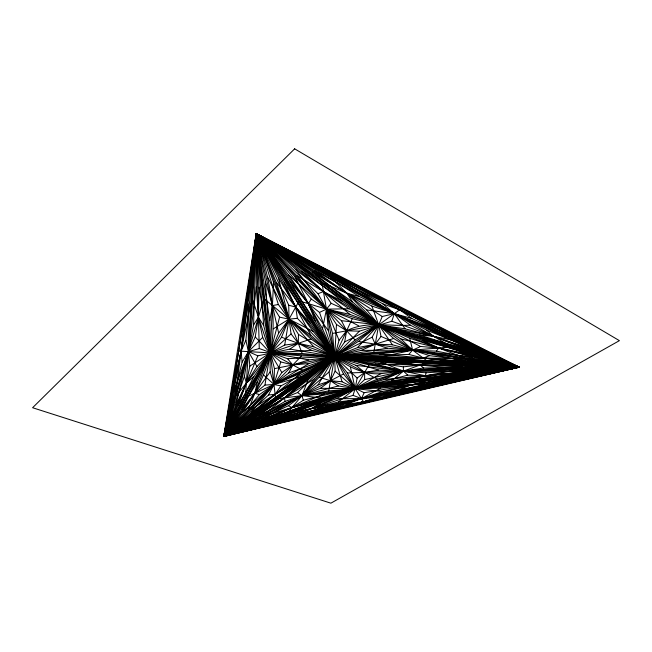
<?xml version="1.0" encoding="UTF-8"?>
<svg xmlns="http://www.w3.org/2000/svg" width="652" height="652" viewBox="0 0 652 652"><rect width="100%" height="100%" fill="white"/><g stroke="black" fill="none" stroke-linecap="round" stroke-linejoin="round"><path stroke-width="0.98" d="M442.838 329.879L256.228 233.603L250.694 304.101L223.775 436.432L276.138 419.146L311.583 408.527L338.412 401.966L355.144 388.657L364.623 379.594L364.639 372.414L355.919 365.348L334.688 356.587L281.517 337.214L253.799 376.701L223.775 436.432L519.033 367.19L256.228 233.603L223.775 436.432L414.044 390.98L519.033 367.19L356.236 285.959L256.228 233.603L233.987 382.39L223.775 436.432L315.698 414.069L519.033 367.19C430.507 324.46 341.77 282.177 256.228 233.603L244.728 316.31L223.775 436.432L430.198 385.308L519.033 367.19L337.834 280.083L256.228 233.603L235.828 392.317L223.775 436.432L363.539 401.811L519.033 367.19L455.177 337.174L399.66 309.806L356.236 285.959M233.987 382.39L241.11 351.2L245.861 340.197L256.228 233.603L324.672 283.718L519.033 367.19L465.316 361.338L412.602 350.14L392.398 344.778L378.714 324.892L366.685 309.936L346.872 293.253L314.451 270.621L256.228 233.603L256.301 286.945L248.428 351.624L244.451 376.204L223.775 436.432C320.213 405.674 419.228 383.735 519.033 367.19L468.772 348.144L394.346 313.636L359.456 296.57L256.228 233.603L253.587 324.998L248.428 351.624L236.423 395.552L223.775 436.432L323.319 407.394L361.477 398.584L519.033 367.19L426.701 330.165L394.346 313.636L331.615 278.102L256.228 233.603L263.245 300.645L223.775 436.432L289.798 412.871L519.033 367.19L449.741 345.739L256.228 233.603L258.983 287.133L258.437 317.182L255.234 336.921L248.428 351.624L242.12 362.145L223.775 436.432L268.502 395.014L273.97 384.46L270.164 371.868L269.83 320.637L256.228 233.603L453.384 338.355L519.033 367.19L298.697 416.253L223.775 436.432C239.969 369.79 249.137 301.746 256.228 233.603L383.001 303.962L399.66 309.806L411.82 318.469L519.033 367.19L379.277 396.669L338.412 401.966M411.82 318.469L394.346 313.636L382.235 316.522L256.228 233.603L278.355 304.517L289.023 319.146L298.477 334.37L298.29 343.327L289.887 349.089L257.85 355.829L248.428 351.624L245.861 340.197M455.177 337.174L394.346 313.636L371.901 306.057L346.872 293.253L312.715 272.063L256.228 233.603L263.71 325.633L274.443 368.633L273.97 384.46L251.24 412.74L223.775 436.432L235.951 404.933L246.35 383.034L256.978 366.505L270.254 352.879L291.061 333.914L289.023 319.146L278.461 277.874L256.228 233.603L245.494 396L223.775 436.432L346.383 404.419L363.539 401.811L414.044 390.98M257.85 355.829L223.775 436.432L285.038 401.436L301.99 395.617L320.425 388.315L355.144 388.657L380.564 388.16L410.85 385.014L452.675 378.747L519.033 367.19L429.521 355.633L412.602 350.14L393.702 338.502L352.504 301.884L256.228 233.603L273.514 282.112L270.254 352.879L264.94 385.096L254.785 393.262L241.9 409.293L223.775 436.432L433.401 378.812L519.033 367.19L456.84 341.126L394.346 313.636L314.451 270.621M250.694 304.101L248.428 351.624L249.855 366.114L246.35 383.034L238.184 405.039L223.775 436.432L361.477 398.584L452.675 378.747M235.951 404.933L248.428 351.624L252.723 299.936L256.228 233.603L427.916 361.55L519.033 367.19L391.819 321.24L359.391 331.175L346.619 330.817L336.481 324.427L326.456 309.138L317.98 293.702L256.228 233.603L259.268 348.543L287.548 358.714L379.162 353.897L412.602 350.14L436.384 351.151L519.033 367.19L364.126 392.708L342.031 381.738L330.466 380.76L318.046 384.908L301.99 395.617L288.388 405.723L223.775 436.432L298.779 301.599L256.228 233.603L275.625 398.535L223.775 436.432L246.423 397.101L270.254 352.879L278.657 333.156L289.023 319.146L288.73 305.209L256.228 233.603L322.023 283.53L378.714 324.892L400.858 338.942L412.602 350.14L462.023 358.747L519.033 367.19L452.154 377.589L410.85 385.014L382.545 391.51L361.477 398.584L299.488 417.272M336.481 324.427L334.688 356.587L335.128 371.175L330.466 380.76L320.425 388.315M244.728 316.31L241.11 351.2L242.12 362.145M270.164 371.868L223.775 436.432L276.652 398.934L519.033 367.19L472.333 356.946L438.69 347.989L409.709 338.209L378.714 324.892L349.024 308.763L323.425 291.615L301.892 271.273L256.228 233.603L265.437 281.542L272.438 305.543L279.578 317.174L270.254 352.879L257.564 381.387L223.775 436.432L258.412 415.397L301.99 395.617L328.698 390.907L397.834 384.688L519.033 367.19L469.049 354.321L438.69 347.989L420.621 346.481L378.714 324.892L342.259 301.191L256.228 233.603C266.888 272.202 278.689 312.618 270.254 352.879C263.473 384.794 244.109 411.705 223.775 436.432L353.05 395.348L361.477 398.584L430.76 386.432M249.855 366.114L270.254 352.879L284.696 345.038L289.023 319.146L276.203 282.3L256.228 233.603L349.798 314.394L422.194 340.262L519.033 367.19L355.144 388.657L324.337 393.898L301.99 395.617L264.076 414.664L223.775 436.432L259.48 394.566L273.97 384.46L288.828 372.879L334.688 356.587L357.369 347.679L375.242 344.158L392.398 344.778M269.83 320.637L272.438 305.543L278.355 304.517M328.698 390.907L334.688 356.587L339.048 340.279L346.619 330.817C366.155 320.58 389.22 326.685 410.287 325.128C444.884 343.107 482.374 354.329 519.033 367.19C446.759 375.617 373.938 381.901 303.302 400.238C279.097 416.726 250.327 424.648 223.775 436.432L248.534 409.603L273.97 384.46L281.843 372.496L292.797 364.957L308.893 359.928L334.688 356.587L373.767 352.357L412.602 350.14L472.333 356.946M462.023 358.747L301.55 355.894L223.775 436.432L261.892 419.481L301.99 395.617L319.244 377.166L334.688 356.587L344.68 341.892L346.619 330.817L341.436 320.694L326.456 309.138L311.281 299.081L256.228 233.603L264.826 299.309L270.254 352.879L281.843 372.496M373.767 352.357L378.714 324.892L382.235 316.522M278.657 333.156L256.228 233.603L288.665 274.997L326.456 309.138L352.251 318.673L419.668 334.957L519.033 367.19L426.082 372.74L378.706 370.116L364.639 372.414L357.141 378.07L355.144 388.657L353.05 395.348M382.545 391.51L355.144 388.657L343.547 373.93L334.688 356.587L322.553 328.869L326.456 309.138L331.159 303.302L323.425 291.615L295.454 269.227L256.228 233.603L302.186 353.498L456.816 368.69L519.033 367.19L300.189 301.216L256.228 233.603L296.774 275.584L326.456 309.138L339.048 340.279M426.082 372.74L425.414 375.748L404.183 380.597M257.564 381.387L254.785 393.262L259.48 394.566M255.234 336.921L270.254 352.879L280.767 361.925L273.97 384.46L250.735 409.709L223.775 436.432L320.262 403.148L377.402 379.154L403.417 371.102L423.727 367.989L519.033 367.19L450.296 347.027L378.714 324.892L331.159 303.302M235.828 392.317L248.428 351.624L248.07 303.93M391.819 321.24L394.346 313.636L383.001 303.962M233.538 392.202L248.428 351.624L262.691 337.369L258.437 317.182L256.301 286.945M371.901 306.057L378.714 324.892L372.129 337.174L300.425 373.498L223.775 436.432L264.94 415.691L301.99 395.617L329.015 371.99L334.688 356.587L352.251 318.673M468.772 348.144L433.344 336.245L405.039 328.787L378.714 324.892L355.144 339.977L334.688 356.587L307.972 379.945L301.99 395.617L303.302 400.238M248.534 409.603L270.254 352.879L265.437 281.542M281.517 337.214L289.023 319.146L273.514 282.112M364.126 392.708L361.477 398.584L346.383 404.419M241.9 409.293L270.254 352.879L263.245 300.645M288.828 372.879L292.797 364.957L309.089 363.506L334.688 356.587L393.702 338.502M245.494 396L270.254 352.879L258.983 287.133M400.858 338.942L519.033 367.19L464.517 371.436L403.417 371.102L369.024 364.908L355.144 388.657L336.196 398.722L311.583 408.527L276.978 420.165M318.046 384.908L334.688 356.587L359.391 331.175M238.184 405.039L270.254 352.879L310.98 338.999C332.235 353.751 352.61 375.707 380.76 373.677C426.628 368.078 472.822 365.356 519.033 367.19L463.768 357.646L412.602 350.14L387.394 348.225L334.688 356.587L274.443 368.633M253.587 324.998L258.437 317.182L263.71 325.633M311.281 299.081L308.355 303.677L315.674 321.754L334.688 356.587L347.361 372.993L355.144 388.657L435.642 383.392M456.84 341.126L378.714 324.892L358.323 341.444L334.688 356.587L280.947 385.919L275.12 394.281L257.344 410.018L223.775 436.432L427.549 362.325L519.033 367.19C464.297 373.8 408.763 374.558 355.144 388.657C323.302 396.489 292.104 406.701 261.892 419.481M436.384 351.151L438.69 347.989L422.194 340.262M331.615 278.102L378.714 324.892L381.012 336.432L375.242 344.158L361.249 350.393L334.688 356.587L314.003 379.138L301.99 395.617L297.556 392.553L284.435 397.916L261.452 411.551L223.775 436.432L287.63 412.765L355.144 388.657L384.126 379.521L403.417 371.102L456.816 368.69M236.423 395.552L270.254 352.879L311.55 350.352L369.024 364.908M287.63 412.765L334.688 356.587L450.296 347.027M289.887 349.089L334.688 356.587L408.755 354.419L412.602 350.14L420.621 346.481M357.369 347.679L378.714 324.892L466.987 349.285M297.556 392.553L334.688 356.587L382.903 356.546L423.27 358.095L465.316 361.338M384.126 379.521L519.033 367.19L395.169 358.47L334.688 356.587L298.477 384.99L284.435 397.916L258.412 415.397M242.446 412.341L273.97 384.46L309.089 363.506M253.799 376.701L246.35 383.034L244.451 376.204M391.477 381.029L403.417 371.102L457.337 369.88L519.033 367.19L358.323 341.444M264.076 414.664L334.688 356.587L456.824 362.031L519.033 367.19L347.361 372.993M251.24 412.74L275.12 394.281L300.67 376.929L334.688 356.587L427.916 361.55M307.972 379.945L284.435 397.916L285.038 401.436M464.517 371.436L425.414 375.748L407.761 375.153L355.144 388.657L311.501 402.724L223.775 436.432L294.313 383.303L334.688 356.587L427.549 362.325M261.452 411.551L334.688 356.587L455.235 365.096L519.033 367.19L379.162 353.897M276.652 398.934L334.688 356.587L393.873 361.583L519.033 367.19L375.226 364.077L334.688 356.587L313.775 346.758L298.29 343.327L284.696 345.038M324.337 393.898L223.775 436.432L401.453 308.526M275.625 398.535L334.688 356.587L380.735 362.023L420.059 365.047L462.48 366.677M257.344 410.018L334.688 356.587L403.343 366.84L420.059 365.047L455.235 365.096M343.547 373.93L223.775 436.432L298.477 384.99M223.775 436.432L314.003 379.138M250.735 409.709L334.688 356.587L435.047 377.777M320.262 403.148L311.583 408.527L323.319 407.394M273.245 328.885L289.023 319.146L297.361 318.315L334.688 356.587L357.141 378.07M380.76 373.677L355.144 388.657L293.041 416.978M294.313 383.303L275.12 394.281L268.502 395.014M380.564 388.16L361.477 398.584L298.697 416.253M344.68 341.892L378.714 324.892L449.741 345.739M378.706 370.116L334.688 356.587L302.512 370.165L273.97 384.46L264.94 385.096M355.144 339.977L256.228 233.603L290.042 281.257L308.355 303.677L319.504 312.406L326.456 309.138L349.024 308.763M246.423 397.101L334.688 356.587L377.402 379.154M300.425 373.498L273.97 384.46L263.587 374.949M400.344 389.195L410.85 385.014L397.834 384.688M429.521 355.633L423.27 358.095L395.169 358.47M276.138 419.146L355.144 388.657L457.337 369.88M317.98 293.702L323.425 291.615L342.259 301.191M289.798 412.871L355.144 388.657L458.894 373.417M267.516 418.763L355.144 388.657L433.401 378.812M379.277 396.669L363.539 401.811L315.698 414.069M264.94 415.691L355.144 388.657L452.154 377.589M259.268 348.543L248.428 351.624L256.978 366.505M300.67 376.929L273.97 384.46L280.947 385.919M350.491 367.386L355.144 388.657L338.298 385.96L301.99 395.617L320.792 397.964M311.501 402.724L291.957 407.598L288.388 405.723M364.623 379.594L403.417 371.102L407.761 375.153M382.903 356.546L412.602 350.14L409.709 338.209M430.198 385.308L361.477 398.584L336.196 398.722M342.031 381.738L334.688 356.587L332.487 333.433L378.714 324.892L469.049 354.321M361.249 350.393L412.602 350.14L381.012 336.432M302.186 353.498L270.254 352.879L262.691 337.369M238.665 351.061L519.033 367.19M419.668 334.957L433.344 336.245L426.701 330.165M301.55 355.894L270.254 352.879L252.723 299.936M341.436 320.694L378.714 324.892L463.768 357.646M456.824 362.031L423.27 358.095L408.755 354.419M355.919 365.348L403.417 371.102L403.343 366.84M393.873 361.583L420.059 365.047L423.727 367.989M366.685 309.936L394.346 313.636L453.384 338.355M308.893 359.928L270.254 352.879L302.512 370.165M279.578 317.174L289.023 319.146L313.066 331.355L334.688 356.587L322.023 283.53M349.798 314.394L326.456 309.138L295.079 277.01L256.228 233.603L310.784 335.128L334.688 356.587L328.347 330.556L326.456 309.138L295.454 269.227M375.226 364.077L403.417 371.102L380.735 362.023M280.767 361.925L292.797 364.957L287.548 358.714M359.456 296.57L346.872 293.253L352.504 301.884M288.73 305.209L295.723 307.092L310.189 323.205L334.688 356.587L298.477 334.37M319.244 377.166L355.144 388.657L335.128 371.175M387.394 348.225L375.242 344.158L372.129 337.174M358.714 325.837L326.456 309.138L332.487 333.433M311.55 350.352L298.29 343.327L291.061 333.914M337.834 280.083L394.346 313.636L410.287 325.128M296.774 275.584L378.714 324.892L312.715 272.063M339.594 278.681L394.346 313.636L405.039 328.787M338.298 385.96L330.466 380.76L329.015 371.99M301.892 271.273L378.714 324.892L324.672 283.718M310.784 335.128L289.023 319.146L267.63 277.092M264.826 299.309L334.688 356.587L319.504 312.406M310.98 338.999L289.023 319.146L313.775 346.758M276.203 282.3L334.688 356.587L295.079 277.01M313.066 331.355L295.723 307.092L284.256 282.87L256.228 233.603L328.347 330.556M288.665 274.997L308.355 303.677L322.553 328.869M284.256 282.87L334.688 356.587L290.042 281.257M310.189 323.205L256.228 233.603L315.674 321.754M298.779 301.599L334.688 356.587L300.189 301.216M256.228 233.603L364.223 402.887M278.461 277.874L295.723 307.092L297.361 318.315M294.655 148.819L32.6 407.72L330.882 503.181L619.4 340.646L294.655 148.819"/></g></svg>
